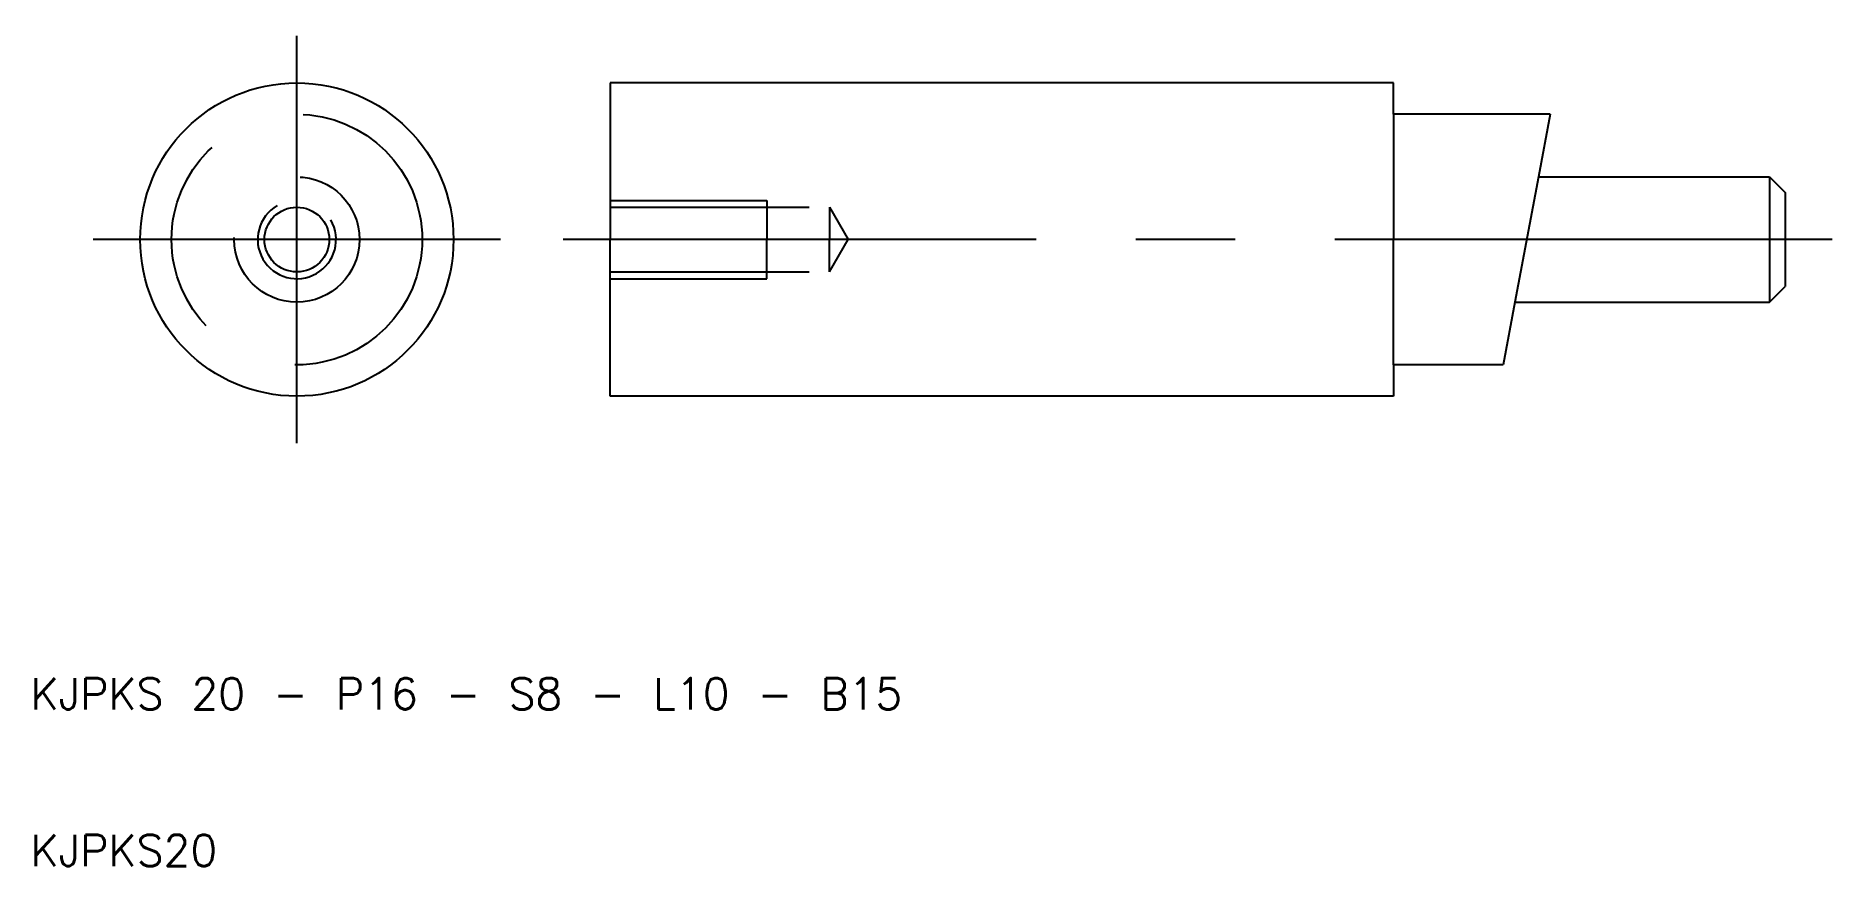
# Model space of a CAD drawing. Extents: x 10 to 125, y 10 to 63.
import ezdxf

# ---------------------------------------------------------------- set-up
doc = ezdxf.new("R2010")
doc.units = 0
doc.linetypes.add('CENTER', pattern=[50.8, 31.75, -6.35, 6.35, -6.35])
doc.linetypes.add('DASHED', pattern=[19.05, 12.7, -6.35])
doc.layers.get('0').update_dxf_attribs({"linetype": 'CONTINUOUS'})
doc.layers.add('CENTER', color=1, linetype='CENTER')
doc.styles.get("Standard").update_dxf_attribs({"font": 'txt.shx'})

msp = doc.modelspace()

# ---------------------------------------------------------------- linework, layer by layer
for p, q in [((47, 60), (47, 50)), ((97, 60), (47, 60)), ((97, 58), (97, 60)), ((107, 58), (97, 58)), ((97, 58), (97, 50)), ((107, 58), (106.25, 54)), ((106.25, 54), (104.75, 46)), ((106.25, 54), (121, 54)), ((121, 54), (122, 53)), ((121, 54), (121, 46)), ((122, 53), (122, 47)), ((47, 40), (47, 50)), ((97, 42), (97, 50)), ((104.75, 46), (104, 42)), ((104.75, 46), (121, 46)), ((121, 46), (122, 47)), ((104, 42), (97, 42)), ((97, 42), (97, 40)), ((97, 40), (47, 40))]:
    msp.add_line(p, q)
at = {"color": 3, "linetype": 'DASHED'}
for p, q in [((47, 52.5), (57, 52.5)), ((47, 52.067), (61, 52.067)), ((57, 52.5), (57, 50)), ((61, 52.067), (62.193, 50)), ((61, 52.067), (61, 50)), ((57, 47.5), (57, 50)), ((61, 47.933), (62.193, 50)), ((61, 47.933), (61, 50)), ((47, 47.933), (61, 47.933)), ((47, 47.5), (57, 47.5))]:
    msp.add_line(p, q, dxfattribs=at)
for radius in [10, 2.067]:
    msp.add_circle((27, 50), radius)
for radius in [8, 4]:
    msp.add_circle((27, 50), radius, dxfattribs=at)
at = {"color": 3}
msp.add_arc((27, 50), 2.5, 120, 30, dxfattribs=at)
at = {"layer": 'CENTER'}
for p, q in [((27, 37), (27, 63)), ((40, 50), (14, 50)), ((125, 50), (44, 50))]:
    msp.add_line(p, q, dxfattribs=at)

# ---------------------------------------------------------------- texts
for s, p in [('KJPKS 20 - P16 - S8 - L10 - B15', (10, 20)), ('KJPKS20', (10, 10))]:
    msp.add_text(s, height=2).set_placement(p)

doc.saveas('drawing.dxf')
